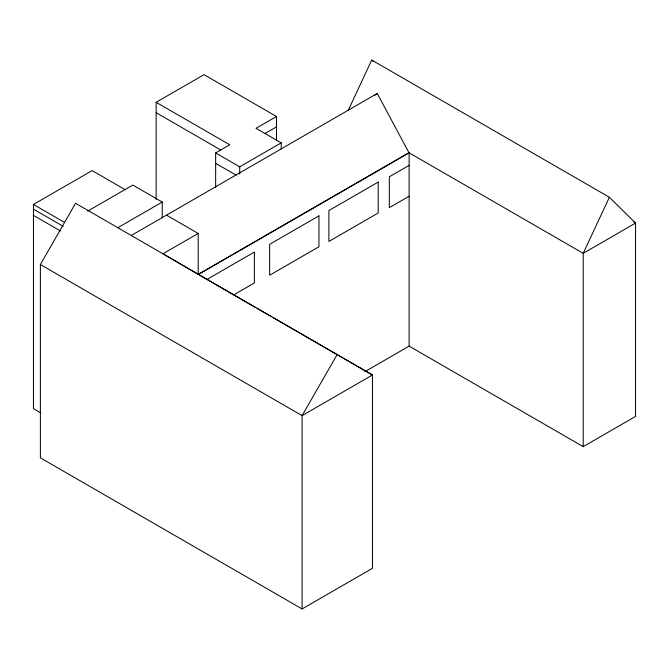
<?xml version="1.0" encoding="UTF-8"?>
<svg xmlns="http://www.w3.org/2000/svg" width="669" height="669" viewBox="0 0 669 669"><rect width="100%" height="100%" fill="white"/><g stroke="black" fill="none" stroke-linecap="round" stroke-linejoin="round"><path stroke-width="1" d="M348.173 110.51L371.73 60.059L609.375 197.263L635.55 223.103L635.55 416.419L583.209 446.641L409.119 346.132L364.797 371.721M609.375 197.263L583.209 253.325L583.209 446.641M40.383 264.531L75.564 203.267L372.449 375L372.449 568.316L302.087 608.941L40.383 457.847L40.383 264.531L302.087 415.625L372.449 375L338.171 355.214M337.268 354.361L302.087 415.625L302.087 608.941M374.749 95.257L377.249 93.468L408.943 152.716L583.209 253.325L635.55 223.103L633.744 222.058M156.153 199.437L156.153 102.307L204.037 74.66L276.489 116.49L276.489 140.473M40.675 412.857L33.45 408.684L33.45 204.471L92.13 170.595L125.605 189.921M87.706 211.128L132.847 185.07L162.258 202.055L162.258 217.826M276.489 116.49L256.026 128.306L281.223 142.857L281.223 149.095M215.652 187.37L215.652 152.942L229.751 144.797L156.153 102.307M264.924 133.566L276.489 126.893M117.535 227.87L162.258 202.055M215.652 152.942L239.711 166.832L281.223 142.857M131.316 235.455L377.249 93.468M408.943 152.716L198.183 274.39L198.183 233.439L163.002 253.752L198.358 274.491L409.119 152.816L409.119 346.132M206.863 279.508L254.379 252.071L254.379 282.962L233.765 294.87M409.119 165.36L389.341 176.775L389.341 207.666L409.119 196.251M156.153 112.701L220.778 150.015M215.652 163.336L236.149 175.169M166.489 215.142L198.183 233.439M199.262 275.009L255.19 307.305M256.988 308.342L271.422 316.671M273.228 317.716L336.373 354.169M33.45 204.471L64.207 222.233M33.45 209.163L63.237 226.356M33.45 215.368L60.528 231.006M371.73 60.059L373.185 61.498M239.711 166.832L239.711 174.107M318.937 215.878L269.624 244.344L269.624 275.235L318.937 246.761L318.937 215.878M378.202 182.093L328.889 210.559L328.889 241.45L378.202 212.985L378.202 182.093"/></g></svg>
